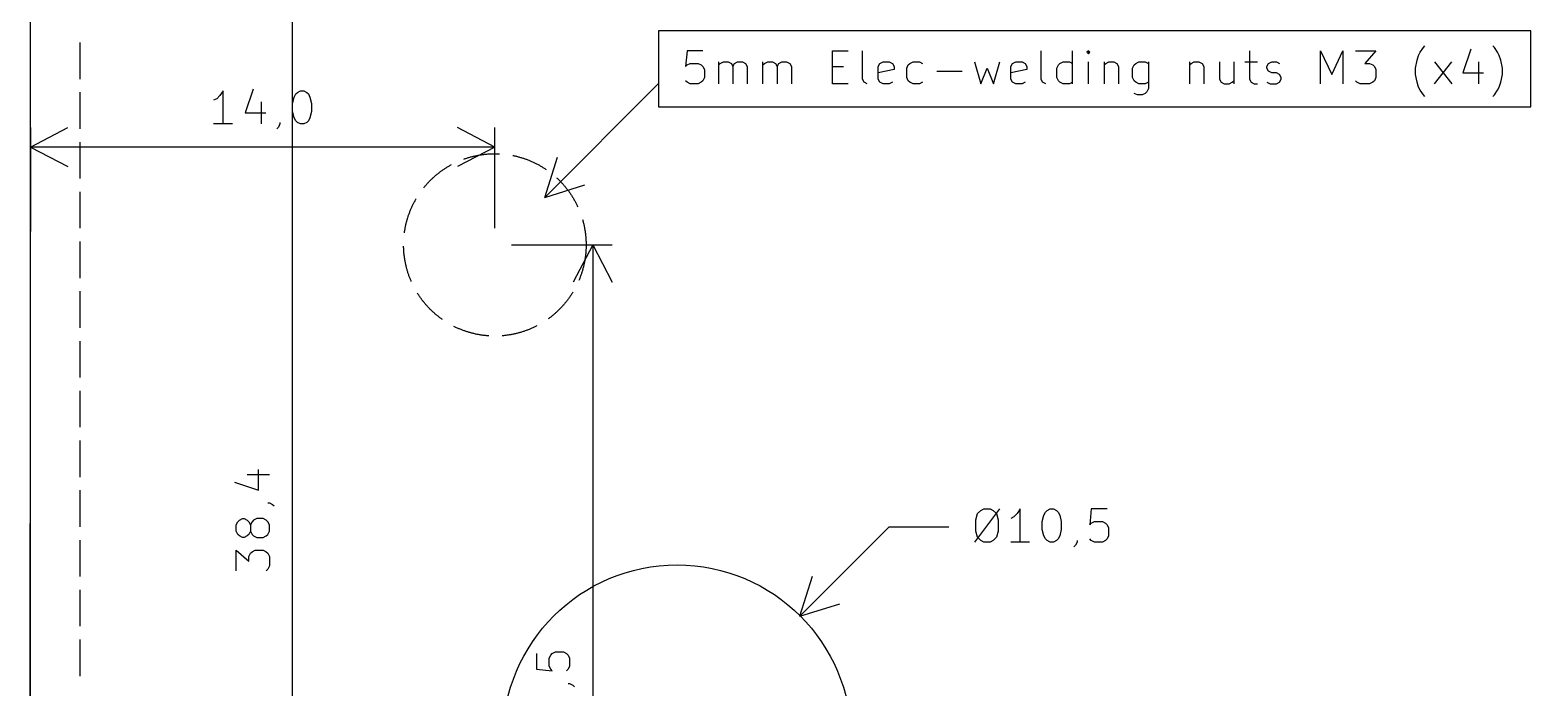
# Model space of a CAD drawing. Extents: x 111 to 500, y -217 to 4.
# Drawn here: x 171.29 to 216.53, y -152.16 to -132.32 of the extents above; entities that cross this region are included whole.
import ezdxf

# ---------------------------------------------------------------- set-up
doc = ezdxf.new("R2010")
doc.units = 0
doc.layers.add('BLACK', color=7, linetype='CONTINUOUS')

msp = doc.modelspace()

# ---------------------------------------------------------------- linework, layer by layer
at = {"layer": 'BLACK', "linetype": 'CONTINUOUS'}
for p, q in [((171.3, -162.3), (171.3, -52.3)), ((179.2, -166.3), (179.2, -127.9)), ((190.231189, -132.34175), (190.231189, -134.63825)), ((216.528811, -132.34175), (190.231189, -132.34175)), ((216.528811, -134.63825), (216.528811, -132.34175)), ((172.8, -133.8), (172.8, -132.7)), ((191.094284, -132.944819), (191.046665, -133.421009)), ((191.570474, -132.944819), (191.094284, -132.944819)), ((195.475236, -133.944819), (195.475236, -132.944819)), ((195.475236, -132.944819), (195.951426, -132.944819)), ((196.379998, -133.801961), (196.379998, -132.944819)), ((201.760951, -133.801961), (201.760951, -132.944819)), ((202.713332, -133.944819), (202.713332, -132.944819)), ((203.189523, -132.944819), (203.141904, -132.992438)), ((203.141904, -132.992438), (203.189523, -133.040057)), ((203.237142, -132.992438), (203.189523, -132.944819)), ((203.189523, -132.944819), (203.189523, -133.040057)), ((203.189523, -133.040057), (203.237142, -132.992438)), ((208.046666, -132.944819), (208.046666, -133.801961)), ((210.189524, -133.944819), (210.189524, -132.944819)), ((210.189524, -132.944819), (210.522857, -133.659104)), ((210.522857, -133.659104), (210.85619, -132.944819)), ((210.85619, -132.944819), (210.85619, -133.944819)), ((211.237143, -132.944819), (211.85619, -132.944819)), ((211.85619, -132.944819), (211.522857, -133.325771)), ((213.141905, -133.087676), (213.189524, -132.992438)), ((213.189524, -132.992438), (213.284762, -132.84958)), ((213.284762, -132.84958), (213.332381, -132.801961)), ((214.713334, -132.8972), (214.475239, -133.611485)), ((215.42762, -132.84958), (215.380001, -132.801961)), ((215.522858, -132.992438), (215.42762, -132.84958)), ((215.570477, -133.087676), (215.522858, -132.992438)), ((191.046665, -133.421009), (191.094284, -133.37339)), ((191.094284, -133.37339), (191.189522, -133.325771)), ((191.189522, -133.325771), (191.427617, -133.325771)), ((191.427617, -133.325771), (191.522855, -133.37339)), ((191.522855, -133.37339), (191.570474, -133.421009)), ((191.570474, -133.421009), (191.618093, -133.516247)), ((192.046665, -133.944819), (192.046665, -133.278152)), ((192.046665, -133.37339), (192.094284, -133.325771)), ((192.094284, -133.325771), (192.189522, -133.278152)), ((192.189522, -133.278152), (192.332379, -133.278152)), ((192.332379, -133.278152), (192.427617, -133.325771)), ((192.427617, -133.325771), (192.475236, -133.421009)), ((192.475236, -133.421009), (192.522855, -133.325771)), ((192.475236, -133.421009), (192.475236, -133.944819)), ((192.522855, -133.325771), (192.618093, -133.278152)), ((192.618093, -133.278152), (192.76095, -133.278152)), ((192.76095, -133.278152), (192.856189, -133.325771)), ((192.856189, -133.325771), (192.903808, -133.421009)), ((192.903808, -133.421009), (192.903808, -133.944819)), ((193.379998, -133.944819), (193.379998, -133.278152)), ((193.379998, -133.37339), (193.427617, -133.325771)), ((193.427617, -133.325771), (193.522855, -133.278152)), ((193.522855, -133.278152), (193.665712, -133.278152)), ((193.665712, -133.278152), (193.76095, -133.325771)), ((193.76095, -133.325771), (193.808569, -133.421009)), ((193.808569, -133.421009), (193.856188, -133.325771)), ((193.808569, -133.421009), (193.808569, -133.944819)), ((193.856188, -133.325771), (193.951426, -133.278152)), ((193.951426, -133.278152), (194.094283, -133.278152)), ((194.094283, -133.278152), (194.189522, -133.325771)), ((194.189522, -133.325771), (194.237141, -133.421009)), ((194.237141, -133.421009), (194.237141, -133.944819)), ((195.475236, -133.421009), (195.808569, -133.421009)), ((196.856189, -133.421009), (196.903808, -133.325771)), ((196.856189, -133.801961), (196.856189, -133.421009)), ((196.903808, -133.325771), (196.999046, -133.278152)), ((196.999046, -133.278152), (197.189522, -133.278152)), ((197.189522, -133.278152), (197.28476, -133.325771)), ((197.28476, -133.325771), (197.332379, -133.421009)), ((197.332379, -133.421009), (197.332379, -133.516247)), ((197.713332, -133.468628), (197.760951, -133.37339)), ((197.760951, -133.37339), (197.80857, -133.325771)), ((197.80857, -133.325771), (197.903808, -133.278152)), ((197.903808, -133.278152), (198.094284, -133.278152)), ((198.094284, -133.278152), (198.189522, -133.325771)), ((199.760951, -133.278152), (199.951427, -133.944819)), ((200.332379, -133.944819), (200.522855, -133.278152)), ((200.856189, -133.421009), (200.903808, -133.325771)), ((200.856189, -133.801961), (200.856189, -133.421009)), ((200.903808, -133.325771), (200.999046, -133.278152)), ((200.999046, -133.278152), (201.189522, -133.278152)), ((201.189522, -133.278152), (201.28476, -133.325771)), ((201.28476, -133.325771), (201.332379, -133.421009)), ((201.332379, -133.421009), (201.332379, -133.516247)), ((202.237142, -133.468628), (202.284761, -133.37339)), ((202.284761, -133.37339), (202.33238, -133.325771)), ((202.33238, -133.325771), (202.427618, -133.278152)), ((202.427618, -133.278152), (202.618094, -133.278152)), ((202.618094, -133.278152), (202.713332, -133.325771)), ((203.189523, -133.944819), (203.189523, -133.278152)), ((203.665713, -133.278152), (203.665713, -133.944819)), ((203.665713, -133.37339), (203.713332, -133.325771)), ((203.713332, -133.325771), (203.80857, -133.278152)), ((203.80857, -133.278152), (203.951427, -133.278152)), ((203.951427, -133.278152), (204.046665, -133.325771)), ((204.046665, -133.325771), (204.094284, -133.421009)), ((204.094284, -133.421009), (204.094284, -133.944819)), ((204.522856, -133.468628), (204.570475, -133.37339)), ((204.570475, -133.37339), (204.618094, -133.325771)), ((204.618094, -133.325771), (204.713332, -133.278152)), ((204.713332, -133.278152), (204.903808, -133.278152)), ((204.903808, -133.278152), (204.999046, -133.325771)), ((204.999046, -133.278152), (204.999046, -134.087676)), ((206.237142, -133.278152), (206.237142, -133.944819)), ((206.237142, -133.37339), (206.284761, -133.325771)), ((206.284761, -133.325771), (206.379999, -133.278152)), ((206.379999, -133.278152), (206.522856, -133.278152)), ((206.522856, -133.278152), (206.618094, -133.325771)), ((206.618094, -133.325771), (206.665713, -133.421009)), ((206.665713, -133.421009), (206.665713, -133.944819)), ((207.141904, -133.278152), (207.141904, -133.801961)), ((207.570475, -133.278152), (207.570475, -133.944819)), ((207.903809, -133.278152), (208.284761, -133.278152)), ((208.570476, -133.421009), (208.618095, -133.325771)), ((208.570476, -133.468628), (208.570476, -133.421009)), ((208.618095, -133.325771), (208.713333, -133.278152)), ((208.713333, -133.278152), (208.85619, -133.278152)), ((208.85619, -133.278152), (208.951428, -133.325771)), ((211.522857, -133.325771), (211.665714, -133.325771)), ((211.665714, -133.325771), (211.760952, -133.37339)), ((211.760952, -133.37339), (211.808571, -133.421009)), ((211.808571, -133.421009), (211.85619, -133.516247)), ((213.046667, -133.468628), (213.094286, -133.230533)), ((213.094286, -133.230533), (213.141905, -133.087676)), ((213.618096, -133.944819), (214.141905, -133.278152)), ((213.618096, -133.278152), (214.141905, -133.944819)), ((214.951429, -133.278152), (214.951429, -133.944819)), ((215.618096, -133.230533), (215.570477, -133.087676)), ((215.665715, -133.468628), (215.618096, -133.230533)), ((191.094284, -133.8972), (191.046665, -133.84958)), ((191.189522, -133.944819), (191.094284, -133.8972)), ((191.522855, -133.8972), (191.427617, -133.944819)), ((191.570474, -133.84958), (191.522855, -133.8972)), ((191.618093, -133.754342), (191.570474, -133.84958)), ((191.618093, -133.516247), (191.618093, -133.754342)), ((196.427617, -133.8972), (196.379998, -133.801961)), ((196.522855, -133.944819), (196.427617, -133.8972)), ((197.332379, -133.516247), (196.856189, -133.611485)), ((196.903808, -133.8972), (196.856189, -133.801961)), ((196.999046, -133.944819), (196.903808, -133.8972)), ((197.28476, -133.8972), (197.189522, -133.944819)), ((197.713332, -133.754342), (197.713332, -133.468628)), ((197.760951, -133.84958), (197.713332, -133.754342)), ((197.80857, -133.8972), (197.760951, -133.84958)), ((197.903808, -133.944819), (197.80857, -133.8972)), ((198.189522, -133.8972), (198.094284, -133.944819)), ((198.618094, -133.563866), (199.379999, -133.563866)), ((199.951427, -133.944819), (200.141903, -133.468628)), ((200.141903, -133.468628), (200.332379, -133.944819)), ((201.332379, -133.516247), (200.856189, -133.611485)), ((200.903808, -133.8972), (200.856189, -133.801961)), ((200.999046, -133.944819), (200.903808, -133.8972)), ((201.28476, -133.8972), (201.189522, -133.944819)), ((201.80857, -133.8972), (201.760951, -133.801961)), ((201.903808, -133.944819), (201.80857, -133.8972)), ((202.237142, -133.754342), (202.237142, -133.468628)), ((202.284761, -133.84958), (202.237142, -133.754342)), ((202.33238, -133.8972), (202.284761, -133.84958)), ((202.427618, -133.944819), (202.33238, -133.8972)), ((202.713332, -133.8972), (202.618094, -133.944819)), ((204.522856, -133.754342), (204.522856, -133.468628)), ((204.570475, -133.84958), (204.522856, -133.754342)), ((204.618094, -133.8972), (204.570475, -133.84958)), ((204.713332, -133.944819), (204.618094, -133.8972)), ((204.999046, -133.8972), (204.903808, -133.944819)), ((207.141904, -133.801961), (207.189523, -133.8972)), ((207.189523, -133.8972), (207.284761, -133.944819)), ((207.427618, -133.944819), (207.522856, -133.8972)), ((207.522856, -133.8972), (207.570475, -133.84958)), ((208.046666, -133.801961), (208.094285, -133.8972)), ((208.094285, -133.8972), (208.189523, -133.944819)), ((208.618095, -133.563866), (208.570476, -133.468628)), ((208.570476, -133.8972), (208.665714, -133.944819)), ((208.713333, -133.611485), (208.618095, -133.563866)), ((208.85619, -133.611485), (208.713333, -133.611485)), ((208.951428, -133.659104), (208.85619, -133.611485)), ((208.85619, -133.944819), (208.951428, -133.8972)), ((208.999047, -133.754342), (208.951428, -133.659104)), ((208.951428, -133.8972), (208.999047, -133.801961)), ((208.999047, -133.801961), (208.999047, -133.754342)), ((211.284762, -133.8972), (211.237143, -133.84958)), ((211.38, -133.944819), (211.284762, -133.8972)), ((211.760952, -133.8972), (211.665714, -133.944819)), ((211.808571, -133.84958), (211.760952, -133.8972)), ((211.85619, -133.754342), (211.808571, -133.84958)), ((211.85619, -133.516247), (211.85619, -133.754342)), ((213.046667, -133.659104), (213.046667, -133.468628)), ((213.094286, -133.8972), (213.046667, -133.659104)), ((213.141905, -134.040057), (213.094286, -133.8972)), ((214.475239, -133.611485), (215.094286, -133.611485)), ((215.570477, -134.040057), (215.618096, -133.8972)), ((215.618096, -133.8972), (215.665715, -133.659104)), ((215.665715, -133.659104), (215.665715, -133.468628)), ((172.8, -135.3), (172.8, -134.2)), ((177.014286, -134.297676), (176.919048, -134.392914)), ((177.109524, -134.154819), (177.014286, -134.297676)), ((177.109524, -135.154819), (177.109524, -134.154819)), ((178.014286, -134.1072), (177.776191, -134.821485)), ((179.204762, -134.535771), (179.252381, -134.345295)), ((179.252381, -134.345295), (179.3, -134.250057)), ((179.3, -134.250057), (179.347619, -134.202438)), ((179.347619, -134.202438), (179.442857, -134.154819)), ((179.442857, -134.154819), (179.538095, -134.154819)), ((179.538095, -134.154819), (179.633333, -134.202438)), ((179.633333, -134.202438), (179.680952, -134.250057)), ((179.680952, -134.250057), (179.728571, -134.345295)), ((179.728571, -134.345295), (179.77619, -134.535771)), ((186.803553, -137.366447), (190.231189, -133.938811)), ((191.427617, -133.944819), (191.189522, -133.944819)), ((195.951426, -133.944819), (195.475236, -133.944819)), ((197.189522, -133.944819), (196.999046, -133.944819)), ((198.094284, -133.944819), (197.903808, -133.944819)), ((201.189522, -133.944819), (200.999046, -133.944819)), ((202.618094, -133.944819), (202.427618, -133.944819)), ((204.665713, -134.278152), (204.570475, -134.230533)), ((204.80857, -134.278152), (204.665713, -134.278152)), ((204.903808, -133.944819), (204.713332, -133.944819)), ((204.903808, -134.230533), (204.80857, -134.278152)), ((204.951427, -134.182914), (204.903808, -134.230533)), ((204.999046, -134.087676), (204.951427, -134.182914)), ((207.284761, -133.944819), (207.427618, -133.944819)), ((208.189523, -133.944819), (208.284761, -133.944819)), ((208.665714, -133.944819), (208.85619, -133.944819)), ((211.665714, -133.944819), (211.38, -133.944819)), ((213.189524, -134.135295), (213.141905, -134.040057)), ((213.284762, -134.278152), (213.189524, -134.135295)), ((213.332381, -134.325771), (213.284762, -134.278152)), ((215.380001, -134.325771), (215.42762, -134.278152)), ((215.42762, -134.278152), (215.522858, -134.135295)), ((215.522858, -134.135295), (215.570477, -134.040057)), ((176.919048, -134.392914), (176.82381, -134.440533)), ((178.252381, -134.488152), (178.252381, -135.154819)), ((179.204762, -134.773866), (179.204762, -134.535771)), ((179.252381, -134.964342), (179.204762, -134.773866)), ((179.77619, -134.773866), (179.728571, -134.964342)), ((179.77619, -134.535771), (179.77619, -134.773866)), ((190.231189, -134.63825), (216.528811, -134.63825)), ((171.3, -135.85), (172.426504, -135.263579)), ((171.3, -135.26358), (171.3, -138.4)), ((177.395238, -135.154819), (176.82381, -135.154819)), ((177.776191, -134.821485), (178.395238, -134.821485)), ((178.776191, -135.250057), (178.728572, -135.297676)), ((178.82381, -135.154819), (178.776191, -135.250057)), ((178.82381, -135.1072), (178.82381, -135.154819)), ((179.3, -135.05958), (179.252381, -134.964342)), ((179.347619, -135.1072), (179.3, -135.05958)), ((179.442857, -135.154819), (179.347619, -135.1072)), ((179.538095, -135.154819), (179.442857, -135.154819)), ((179.633333, -135.1072), (179.538095, -135.154819)), ((179.680952, -135.05958), (179.633333, -135.1072)), ((179.728571, -134.964342), (179.680952, -135.05958)), ((185.3, -135.85), (184.173496, -135.263579)), ((185.3, -138.3), (185.3, -135.26358)), ((172.8, -136.8), (172.8, -135.7)), ((185.3, -135.85), (171.3, -135.85)), ((171.3, -135.85), (172.426504, -136.436421)), ((185.3, -135.85), (184.173496, -136.436421)), ((184.496802, -136.16991), (184.519784, -136.163001)), ((184.519784, -136.163001), (184.542825, -136.156293)), ((184.542825, -136.156293), (184.565925, -136.149786)), ((184.565925, -136.149786), (184.58908, -136.143481)), ((184.58908, -136.143481), (184.612289, -136.137378)), ((184.612289, -136.137378), (184.635551, -136.131478)), ((184.635551, -136.131478), (184.658863, -136.125782)), ((184.658863, -136.125782), (184.682224, -136.120289)), ((184.682224, -136.120289), (184.705632, -136.115)), ((184.705632, -136.115), (184.729085, -136.109915)), ((184.729085, -136.109915), (184.752582, -136.105035)), ((184.752582, -136.105035), (184.776121, -136.100361)), ((184.776121, -136.100361), (184.799699, -136.095892)), ((184.799699, -136.095892), (184.823316, -136.091629)), ((184.823316, -136.091629), (184.846969, -136.087573)), ((184.846969, -136.087573), (184.870656, -136.083722)), ((184.870656, -136.083722), (184.894376, -136.080079)), ((184.894376, -136.080079), (184.918127, -136.076643)), ((184.918127, -136.076643), (184.941907, -136.073414)), ((184.941907, -136.073414), (184.965714, -136.070393)), ((184.965714, -136.070393), (184.989547, -136.06758)), ((184.989547, -136.06758), (185.013403, -136.064975)), ((185.013403, -136.064975), (185.037282, -136.062578)), ((185.037282, -136.062578), (185.06118, -136.06039)), ((185.06118, -136.06039), (185.085096, -136.05841)), ((185.085096, -136.05841), (185.109029, -136.056639)), ((185.109029, -136.056639), (185.132976, -136.055077)), ((185.132976, -136.055077), (185.156936, -136.053724)), ((185.156936, -136.053724), (185.180907, -136.05258)), ((185.180907, -136.05258), (185.204887, -136.051645)), ((185.204887, -136.051645), (185.228874, -136.05092)), ((185.228874, -136.05092), (185.252867, -136.050404)), ((185.252867, -136.050404), (185.276863, -136.050097)), ((185.276863, -136.050097), (185.300861, -136.05)), ((185.300861, -136.05), (185.324859, -136.050112)), ((185.324859, -136.050112), (185.348855, -136.050434)), ((185.348855, -136.050434), (185.372848, -136.050965)), ((185.372848, -136.050965), (185.396834, -136.051705)), ((185.396834, -136.051705), (185.420814, -136.052655)), ((185.420814, -136.052655), (185.440869, -136.05361)), ((185.837449, -136.10303), (185.860964, -136.107822)), ((185.860964, -136.107822), (185.884436, -136.11282)), ((185.884436, -136.11282), (185.907863, -136.118023)), ((185.907863, -136.118023), (185.931244, -136.123429)), ((185.931244, -136.123429), (185.954577, -136.12904)), ((185.954577, -136.12904), (185.977861, -136.134854)), ((185.977861, -136.134854), (186.001092, -136.140871)), ((186.001092, -136.140871), (186.024271, -136.14709)), ((186.024271, -136.14709), (186.047394, -136.153511)), ((186.047394, -136.153511), (186.07046, -136.160134)), ((186.07046, -136.160134), (186.093468, -136.166958)), ((186.093468, -136.166958), (186.116415, -136.173983)), ((186.803553, -137.366447), (187.185449, -136.155226)), ((183.616999, -136.625142), (183.636042, -136.610538)), ((183.636042, -136.610538), (183.655211, -136.596101)), ((183.655211, -136.596101), (183.674506, -136.581832)), ((183.674506, -136.581832), (183.693925, -136.567731)), ((183.693925, -136.567731), (183.713466, -136.553801)), ((183.713466, -136.553801), (183.733128, -136.540041)), ((183.733128, -136.540041), (183.75291, -136.526454)), ((183.75291, -136.526454), (183.772809, -136.51304)), ((183.772809, -136.51304), (183.792824, -136.4998)), ((183.792824, -136.4998), (183.812954, -136.486735)), ((183.812954, -136.486735), (183.833198, -136.473846)), ((183.833198, -136.473846), (183.853553, -136.461135)), ((183.853553, -136.461135), (183.874018, -136.448601)), ((183.874018, -136.448601), (183.894592, -136.436247)), ((183.894592, -136.436247), (183.915273, -136.424073)), ((183.915273, -136.424073), (183.936059, -136.412079)), ((183.936059, -136.412079), (183.956949, -136.400268)), ((183.956949, -136.400268), (183.977942, -136.388639)), ((183.977942, -136.388639), (183.995582, -136.379051)), ((184.360254, -136.215551), (184.382843, -136.207448)), ((184.382843, -136.207448), (184.405502, -136.199544)), ((184.405502, -136.199544), (184.428229, -136.191837)), ((184.428229, -136.191837), (184.451023, -136.184329)), ((184.451023, -136.184329), (184.473881, -136.177019)), ((184.473881, -136.177019), (184.496802, -136.16991)), ((186.116415, -136.173983), (186.1393, -136.181207)), ((186.1393, -136.181207), (186.162121, -136.188631)), ((186.162121, -136.188631), (186.184876, -136.196254)), ((186.184876, -136.196254), (186.207564, -136.204075)), ((186.207564, -136.204075), (186.230183, -136.212094)), ((186.230183, -136.212094), (186.252731, -136.220309)), ((186.252731, -136.220309), (186.275207, -136.228722)), ((186.275207, -136.228722), (186.297608, -136.23733)), ((186.297608, -136.23733), (186.319933, -136.246133)), ((186.319933, -136.246133), (186.342181, -136.255131)), ((186.342181, -136.255131), (186.364349, -136.264322)), ((186.364349, -136.264322), (186.386436, -136.273707)), ((186.386436, -136.273707), (186.40844, -136.283284)), ((186.40844, -136.283284), (186.43036, -136.293053)), ((186.43036, -136.293053), (186.452194, -136.303012)), ((186.452194, -136.303012), (186.47394, -136.313162)), ((186.47394, -136.313162), (186.495597, -136.323501)), ((186.495597, -136.323501), (186.517163, -136.334029)), ((186.517163, -136.334029), (186.538636, -136.344744)), ((186.538636, -136.344744), (186.560015, -136.355647)), ((186.560015, -136.355647), (186.581297, -136.366735)), ((186.581297, -136.366735), (186.602483, -136.378009)), ((186.602483, -136.378009), (186.623569, -136.389468)), ((186.623569, -136.389468), (186.644554, -136.40111)), ((186.644554, -136.40111), (186.665437, -136.412934)), ((186.665437, -136.412934), (186.686215, -136.424941)), ((186.686215, -136.424941), (186.706889, -136.437128)), ((186.706889, -136.437128), (186.727455, -136.449495)), ((186.727455, -136.449495), (186.747912, -136.462041)), ((186.747912, -136.462041), (186.768259, -136.474766)), ((186.768259, -136.474766), (186.788495, -136.487667)), ((186.788495, -136.487667), (186.808617, -136.500745)), ((186.808617, -136.500745), (186.828624, -136.513997)), ((186.828624, -136.513997), (186.845273, -136.525218)), ((183.15579, -137.078123), (183.170897, -137.059477)), ((183.170897, -137.059477), (183.186167, -137.040963)), ((183.186167, -137.040963), (183.201598, -137.022584)), ((183.201598, -137.022584), (183.217188, -137.00434)), ((183.217188, -137.00434), (183.232938, -136.986232)), ((183.232938, -136.986232), (183.248844, -136.968263)), ((183.248844, -136.968263), (183.264907, -136.950433)), ((183.264907, -136.950433), (183.281125, -136.932745)), ((183.281125, -136.932745), (183.297496, -136.915198)), ((183.297496, -136.915198), (183.31402, -136.897795)), ((183.31402, -136.897795), (183.330696, -136.880536)), ((183.330696, -136.880536), (183.347521, -136.863424)), ((183.347521, -136.863424), (183.364495, -136.84646)), ((183.364495, -136.84646), (183.381616, -136.829644)), ((183.381616, -136.829644), (183.398884, -136.812978)), ((183.398884, -136.812978), (183.416296, -136.796463)), ((183.416296, -136.796463), (183.433851, -136.780102)), ((183.433851, -136.780102), (183.451549, -136.763893)), ((183.451549, -136.763893), (183.469388, -136.74784)), ((183.469388, -136.74784), (183.487366, -136.731944)), ((183.487366, -136.731944), (183.505482, -136.716204)), ((183.505482, -136.716204), (183.523734, -136.700624)), ((183.523734, -136.700624), (183.542122, -136.685203)), ((183.542122, -136.685203), (183.560644, -136.669943)), ((183.560644, -136.669943), (183.579298, -136.654846)), ((183.579298, -136.654846), (183.598084, -136.639912)), ((183.598084, -136.639912), (183.616999, -136.625142)), ((186.803553, -137.366447), (188.014774, -136.984551)), ((187.158667, -136.773215), (187.176283, -136.789512)), ((187.176283, -136.789512), (187.193756, -136.805962)), ((187.193756, -136.805962), (187.211085, -136.822564)), ((187.211085, -136.822564), (187.228268, -136.839316)), ((187.228268, -136.839316), (187.245305, -136.856218)), ((187.245305, -136.856218), (187.262193, -136.873268)), ((187.262193, -136.873268), (187.278932, -136.890464)), ((187.278932, -136.890464), (187.295521, -136.907806)), ((187.295521, -136.907806), (187.311957, -136.925292)), ((187.311957, -136.925292), (187.32824, -136.942921)), ((187.32824, -136.942921), (187.344369, -136.960691)), ((187.344369, -136.960691), (187.360342, -136.978601)), ((187.360342, -136.978601), (187.376158, -136.99665)), ((187.376158, -136.99665), (187.391816, -137.014837)), ((187.391816, -137.014837), (187.407314, -137.033159)), ((187.407314, -137.033159), (187.422652, -137.051616)), ((187.422652, -137.051616), (187.437829, -137.070206)), ((187.437829, -137.070206), (187.452843, -137.088928)), ((172.8, -138.3), (172.8, -137.2)), ((182.861019, -137.529618), (182.872197, -137.508383)), ((182.872197, -137.508383), (182.883561, -137.487246)), ((182.883561, -137.487246), (182.895109, -137.466209)), ((182.895109, -137.466209), (182.90684, -137.445273)), ((182.90684, -137.445273), (182.918753, -137.424441)), ((182.918753, -137.424441), (182.928859, -137.407092)), ((187.452843, -137.088928), (187.467692, -137.10778)), ((187.467692, -137.10778), (187.482377, -137.12676)), ((187.482377, -137.12676), (187.496895, -137.145869)), ((187.496895, -137.145869), (187.511247, -137.165103)), ((187.511247, -137.165103), (187.525429, -137.184462)), ((187.525429, -137.184462), (187.539443, -137.203944)), ((187.539443, -137.203944), (187.553286, -137.223547)), ((187.553286, -137.223547), (187.566957, -137.24327)), ((187.566957, -137.24327), (187.580455, -137.263112)), ((187.580455, -137.263112), (187.59378, -137.283071)), ((187.59378, -137.283071), (187.60693, -137.303146)), ((187.60693, -137.303146), (187.619905, -137.323334)), ((187.619905, -137.323334), (187.632703, -137.343635)), ((187.632703, -137.343635), (187.645323, -137.364047)), ((187.645323, -137.364047), (187.657764, -137.384568)), ((187.657764, -137.384568), (187.670026, -137.405197)), ((187.670026, -137.405197), (187.682108, -137.425933)), ((187.682108, -137.425933), (187.694008, -137.446772)), ((187.694008, -137.446772), (187.705726, -137.467715)), ((187.705726, -137.467715), (187.717261, -137.48876)), ((187.717261, -137.48876), (187.728611, -137.509904)), ((187.728611, -137.509904), (187.739777, -137.531146)), ((182.670351, -137.99536), (182.677473, -137.972443)), ((182.677473, -137.972443), (182.684794, -137.949589)), ((182.684794, -137.949589), (182.692315, -137.9268)), ((182.692315, -137.9268), (182.700034, -137.904077)), ((182.700034, -137.904077), (182.707952, -137.881422)), ((182.707952, -137.881422), (182.716066, -137.858838)), ((182.716066, -137.858838), (182.724378, -137.836325)), ((182.724378, -137.836325), (182.732885, -137.813885)), ((182.732885, -137.813885), (182.741589, -137.791521)), ((182.741589, -137.791521), (182.750486, -137.769233)), ((182.750486, -137.769233), (182.759579, -137.747024)), ((182.759579, -137.747024), (182.768864, -137.724895)), ((182.768864, -137.724895), (182.778342, -137.702848)), ((182.778342, -137.702848), (182.788013, -137.680884)), ((182.788013, -137.680884), (182.797874, -137.659006)), ((182.797874, -137.659006), (182.807927, -137.637214)), ((182.807927, -137.637214), (182.818169, -137.615511)), ((182.818169, -137.615511), (182.8286, -137.593899)), ((182.8286, -137.593899), (182.839219, -137.572378)), ((182.839219, -137.572378), (182.850025, -137.550951)), ((182.850025, -137.550951), (182.861019, -137.529618)), ((187.739777, -137.531146), (187.750757, -137.552486)), ((187.750757, -137.552486), (187.76155, -137.57392)), ((187.76155, -137.57392), (187.772155, -137.595447)), ((187.772155, -137.595447), (187.782573, -137.617066)), ((187.782573, -137.617066), (187.792801, -137.638776)), ((187.792801, -137.638776), (187.801213, -137.657006)), ((182.573611, -138.440412), (182.576853, -138.416634)), ((182.576853, -138.416634), (182.580302, -138.392885)), ((182.580302, -138.392885), (182.583958, -138.369167)), ((182.583958, -138.369167), (182.587821, -138.345482)), ((182.587821, -138.345482), (182.591891, -138.321831)), ((182.591891, -138.321831), (182.596167, -138.298217)), ((182.596167, -138.298217), (182.600649, -138.274641)), ((182.600649, -138.274641), (182.605336, -138.251105)), ((182.605336, -138.251105), (182.610228, -138.227611)), ((182.610228, -138.227611), (182.615326, -138.20416)), ((182.615326, -138.20416), (182.620628, -138.180755)), ((182.620628, -138.180755), (182.626134, -138.157397)), ((182.626134, -138.157397), (182.631843, -138.134088)), ((182.631843, -138.134088), (182.637756, -138.11083)), ((182.637756, -138.11083), (182.643871, -138.087624)), ((182.643871, -138.087624), (182.650189, -138.064472)), ((182.650189, -138.064472), (182.656708, -138.041376)), ((182.656708, -138.041376), (182.663429, -138.018338)), ((182.663429, -138.018338), (182.670351, -137.99536)), ((187.940468, -138.031607), (187.947073, -138.054679)), ((187.947073, -138.054679), (187.953476, -138.077807)), ((187.953476, -138.077807), (187.959678, -138.10099)), ((187.959678, -138.10099), (187.965676, -138.124226)), ((187.965676, -138.124226), (187.971472, -138.147514)), ((187.971472, -138.147514), (187.977064, -138.170852)), ((187.977064, -138.170852), (187.982453, -138.194237)), ((187.982453, -138.194237), (187.987637, -138.217669)), ((187.987637, -138.217669), (187.992616, -138.241145)), ((187.992616, -138.241145), (187.99739, -138.264663)), ((187.99739, -138.264663), (188.001959, -138.288223)), ((188.001959, -138.288223), (188.006322, -138.311821)), ((188.006322, -138.311821), (188.010479, -138.335456)), ((188.010479, -138.335456), (188.01443, -138.359127)), ((188.01443, -138.359127), (188.018174, -138.382831)), ((188.018174, -138.382831), (188.021711, -138.406567)), ((188.021711, -138.406567), (188.025041, -138.430334)), ((188.025041, -138.430334), (188.028163, -138.454128)), ((172.8, -139.8), (172.8, -138.7)), ((182.550643, -138.859453), (182.550282, -138.839378)), ((182.551266, -138.883443), (182.550643, -138.859453)), ((185.8, -138.8), (188.83642, -138.8)), ((188.25, -138.8), (187.663579, -139.926504)), ((188.028163, -138.454128), (188.031077, -138.477948)), ((188.031077, -138.477948), (188.033784, -138.501793)), ((188.033784, -138.501793), (188.036282, -138.525661)), ((188.036282, -138.525661), (188.038572, -138.54955)), ((188.038572, -138.54955), (188.040653, -138.573458)), ((188.040653, -138.573458), (188.042526, -138.597383)), ((188.042526, -138.597383), (188.044189, -138.621323)), ((188.044189, -138.621323), (188.045644, -138.645277)), ((188.045644, -138.645277), (188.04689, -138.669243)), ((188.04689, -138.669243), (188.047926, -138.693219)), ((188.047926, -138.693219), (188.048753, -138.717203)), ((188.049058, -138.871987), (188.048325, -138.895974)), ((188.048753, -138.717203), (188.049371, -138.741193)), ((188.049581, -138.847994), (188.049058, -138.871987)), ((188.049371, -138.741193), (188.04978, -138.765188)), ((188.049895, -138.823998), (188.049581, -138.847994)), ((188.04978, -138.765188), (188.049979, -138.789185)), ((188.05, -138.8), (188.049895, -138.823998)), ((188.049979, -138.789185), (188.05, -138.8)), ((188.25, -138.8), (188.25, -166.3)), ((188.25, -138.8), (188.836421, -139.926504)), ((182.552099, -138.907427), (182.551266, -138.883443)), ((182.553141, -138.931402), (182.552099, -138.907427)), ((182.554392, -138.955368), (182.553141, -138.931402)), ((182.555853, -138.979321), (182.554392, -138.955368)), ((182.557522, -139.003261), (182.555853, -138.979321)), ((182.5594, -139.027186), (182.557522, -139.003261)), ((182.561487, -139.051093), (182.5594, -139.027186)), ((182.563783, -139.074982), (182.561487, -139.051093)), ((182.566287, -139.098849), (182.563783, -139.074982)), ((182.568999, -139.122693), (182.566287, -139.098849)), ((182.571918, -139.146513), (182.568999, -139.122693)), ((182.575046, -139.170307), (182.571918, -139.146513)), ((182.578381, -139.194072), (182.575046, -139.170307)), ((182.581924, -139.217807), (182.578381, -139.194072)), ((182.585674, -139.241511), (182.581924, -139.217807)), ((182.58963, -139.265181), (182.585674, -139.241511)), ((182.593792, -139.288815), (182.58963, -139.265181)), ((182.598161, -139.312412), (182.593792, -139.288815)), ((182.602735, -139.33597), (182.598161, -139.312412)), ((187.999475, -139.324725), (187.994793, -139.348262)), ((188.003951, -139.301148), (187.999475, -139.324725)), ((188.008221, -139.277532), (188.003951, -139.301148)), ((188.012285, -139.253881), (188.008221, -139.277532)), ((188.016143, -139.230195), (188.012285, -139.253881)), ((188.019794, -139.206476), (188.016143, -139.230195)), ((188.023237, -139.182726), (188.019794, -139.206476)), ((188.026473, -139.158947), (188.023237, -139.182726)), ((188.029502, -139.135141), (188.026473, -139.158947)), ((188.032323, -139.111309), (188.029502, -139.135141)), ((188.034935, -139.087453), (188.032323, -139.111309)), ((188.03734, -139.063576), (188.034935, -139.087453)), ((188.039535, -139.039678), (188.03734, -139.063576)), ((188.041523, -139.015763), (188.039535, -139.039678)), ((188.043301, -138.99183), (188.041523, -139.015763)), ((188.044871, -138.967883), (188.043301, -138.99183)), ((188.046231, -138.943924), (188.044871, -138.967883)), ((188.047383, -138.919953), (188.046231, -138.943924)), ((188.048325, -138.895974), (188.047383, -138.919953)), ((182.607515, -139.359488), (182.602735, -139.33597)), ((182.6125, -139.382962), (182.607515, -139.359488)), ((182.61769, -139.406393), (182.6125, -139.382962)), ((182.623084, -139.429777), (182.61769, -139.406393)), ((182.628681, -139.453113), (182.623084, -139.429777)), ((182.634483, -139.4764), (182.628681, -139.453113)), ((182.640487, -139.499635), (182.634483, -139.4764)), ((182.646693, -139.522816), (182.640487, -139.499635)), ((182.653102, -139.545943), (182.646693, -139.522816)), ((182.659712, -139.569013), (182.653102, -139.545943)), ((182.666524, -139.592024), (182.659712, -139.569013)), ((182.673536, -139.614975), (182.666524, -139.592024)), ((182.680747, -139.637864), (182.673536, -139.614975)), ((182.688159, -139.660689), (182.680747, -139.637864)), ((182.695769, -139.683449), (182.688159, -139.660689)), ((182.703578, -139.706141), (182.695769, -139.683449)), ((182.711584, -139.728764), (182.703578, -139.706141)), ((182.719788, -139.751317), (182.711584, -139.728764)), ((182.728187, -139.773797), (182.719788, -139.751317)), ((182.736783, -139.796203), (182.728187, -139.773797)), ((187.867346, -139.785512), (187.858648, -139.807878)), ((187.875849, -139.76307), (187.867346, -139.785512)), ((187.884155, -139.740555), (187.875849, -139.76307)), ((187.892264, -139.717969), (187.884155, -139.740555)), ((187.900176, -139.695312), (187.892264, -139.717969)), ((187.90789, -139.672588), (187.900176, -139.695312)), ((187.915405, -139.649797), (187.90789, -139.672588)), ((187.922722, -139.626941), (187.915405, -139.649797)), ((187.929838, -139.604022), (187.922722, -139.626941)), ((187.936754, -139.581042), (187.929838, -139.604022)), ((187.94347, -139.558003), (187.936754, -139.581042)), ((187.949984, -139.534906), (187.94347, -139.558003)), ((187.956296, -139.511752), (187.949984, -139.534906)), ((187.962406, -139.488545), (187.956296, -139.511752)), ((187.968313, -139.465285), (187.962406, -139.488545)), ((187.974017, -139.441975), (187.968313, -139.465285)), ((187.979518, -139.418615), (187.974017, -139.441975)), ((187.984814, -139.395209), (187.979518, -139.418615)), ((187.989906, -139.371757), (187.984814, -139.395209)), ((187.994793, -139.348262), (187.989906, -139.371757)), ((172.8, -141.3), (172.8, -140.2)), ((182.745574, -139.818533), (182.736783, -139.796203)), ((182.75456, -139.840785), (182.745574, -139.818533)), ((182.763739, -139.862959), (182.75456, -139.840785)), ((182.773112, -139.885051), (182.763739, -139.862959)), ((182.782677, -139.907061), (182.773112, -139.885051)), ((187.650952, -140.226719), (187.638412, -140.24718)), ((187.840669, -139.852379), (187.832918, -139.8709)), ((187.849756, -139.830168), (187.840669, -139.852379)), ((187.858648, -139.807878), (187.849756, -139.830168)), ((182.980442, -140.277211), (182.969719, -140.260237)), ((182.993421, -140.297396), (182.980442, -140.277211)), ((183.006576, -140.317468), (182.993421, -140.297396)), ((183.019906, -140.337423), (183.006576, -140.317468)), ((183.033409, -140.357262), (183.019906, -140.337423)), ((183.047085, -140.376982), (183.033409, -140.357262)), ((183.060932, -140.396582), (183.047085, -140.376982)), ((183.07495, -140.416061), (183.060932, -140.396582)), ((183.089137, -140.435416), (183.07495, -140.416061)), ((183.103493, -140.454647), (183.089137, -140.435416)), ((183.118016, -140.473752), (183.103493, -140.454647)), ((183.132705, -140.49273), (183.118016, -140.473752)), ((183.147559, -140.511578), (183.132705, -140.49273)), ((183.162578, -140.530296), (183.147559, -140.511578)), ((183.177758, -140.548883), (183.162578, -140.530296)), ((183.193101, -140.567336), (183.177758, -140.548883)), ((183.208604, -140.585655), (183.193101, -140.567336)), ((183.224266, -140.603837), (183.208604, -140.585655)), ((183.240086, -140.621883), (183.224266, -140.603837)), ((183.256064, -140.639789), (183.240086, -140.621883)), ((183.272196, -140.657556), (183.256064, -140.639789)), ((183.288484, -140.67518), (183.272196, -140.657556)), ((183.304924, -140.692663), (183.288484, -140.67518)), ((183.321516, -140.710001), (183.304924, -140.692663)), ((187.302946, -140.684332), (187.286426, -140.701739)), ((187.319314, -140.666781), (187.302946, -140.684332)), ((187.335527, -140.649088), (187.319314, -140.666781)), ((187.351586, -140.631255), (187.335527, -140.649088)), ((187.367488, -140.613282), (187.351586, -140.631255)), ((187.383233, -140.595171), (187.367488, -140.613282)), ((187.39882, -140.576923), (187.383233, -140.595171)), ((187.414246, -140.55854), (187.39882, -140.576923)), ((187.429512, -140.540023), (187.414246, -140.55854)), ((187.444615, -140.521374), (187.429512, -140.540023)), ((187.459555, -140.502593), (187.444615, -140.521374)), ((187.47433, -140.483683), (187.459555, -140.502593)), ((187.48894, -140.464644), (187.47433, -140.483683)), ((187.503384, -140.445479), (187.48894, -140.464644)), ((187.517659, -140.426188), (187.503384, -140.445479)), ((187.531766, -140.406774), (187.517659, -140.426188)), ((187.545702, -140.387237), (187.531766, -140.406774)), ((187.559468, -140.36758), (187.545702, -140.387237)), ((187.573061, -140.347803), (187.559468, -140.36758)), ((187.586482, -140.327908), (187.573061, -140.347803)), ((187.599728, -140.307896), (187.586482, -140.327908)), ((187.612799, -140.28777), (187.599728, -140.307896)), ((187.625694, -140.267531), (187.612799, -140.28777)), ((187.638412, -140.24718), (187.625694, -140.267531)), ((183.338259, -140.727193), (183.321516, -140.710001)), ((183.355152, -140.744239), (183.338259, -140.727193)), ((183.372192, -140.761137), (183.355152, -140.744239)), ((183.38938, -140.777885), (183.372192, -140.761137)), ((183.406713, -140.794483), (183.38938, -140.777885)), ((183.42419, -140.810929), (183.406713, -140.794483)), ((183.441809, -140.827222), (183.42419, -140.810929)), ((183.459571, -140.84336), (183.441809, -140.827222)), ((183.477472, -140.859343), (183.459571, -140.84336)), ((183.495513, -140.875169), (183.477472, -140.859343)), ((183.51369, -140.890837), (183.495513, -140.875169)), ((183.532004, -140.906345), (183.51369, -140.890837)), ((183.550453, -140.921694), (183.532004, -140.906345)), ((183.569034, -140.93688), (183.550453, -140.921694)), ((183.587748, -140.951904), (183.569034, -140.93688)), ((183.606592, -140.966764), (183.587748, -140.951904)), ((183.625564, -140.981459), (183.606592, -140.966764)), ((183.644665, -140.995988), (183.625564, -140.981459)), ((183.663891, -141.01035), (183.644665, -140.995988)), ((183.683242, -141.024544), (183.663891, -141.01035)), ((183.702716, -141.038568), (183.683242, -141.024544)), ((183.722312, -141.052421), (183.702716, -141.038568)), ((186.926015, -141.017786), (186.90978, -141.029599)), ((186.945306, -141.003512), (186.926015, -141.017786)), ((186.964473, -140.989071), (186.945306, -141.003512)), ((186.983512, -140.974462), (186.964473, -140.989071)), ((187.002424, -140.959688), (186.983512, -140.974462)), ((187.021206, -140.94475), (187.002424, -140.959688)), ((187.039856, -140.929648), (187.021206, -140.94475)), ((187.058374, -140.914384), (187.039856, -140.929648)), ((187.076759, -140.898959), (187.058374, -140.914384)), ((187.095008, -140.883374), (187.076759, -140.898959)), ((187.11312, -140.86763), (187.095008, -140.883374)), ((187.131094, -140.851729), (187.11312, -140.86763)), ((187.148929, -140.835672), (187.131094, -140.851729)), ((187.166623, -140.81946), (187.148929, -140.835672)), ((187.184175, -140.803094), (187.166623, -140.81946)), ((187.201583, -140.786575), (187.184175, -140.803094)), ((187.218847, -140.769905), (187.201583, -140.786575)), ((187.235964, -140.753086), (187.218847, -140.769905)), ((187.252934, -140.736117), (187.235964, -140.753086)), ((187.269755, -140.719001), (187.252934, -140.736117)), ((187.286426, -140.701739), (187.269755, -140.719001)), ((184.083416, -141.266257), (184.065443, -141.257309)), ((184.104985, -141.27678), (184.083416, -141.266257)), ((184.126644, -141.287114), (184.104985, -141.27678)), ((184.148392, -141.297258), (184.126644, -141.287114)), ((184.170229, -141.307213), (184.148392, -141.297258)), ((184.192151, -141.316976), (184.170229, -141.307213)), ((184.214158, -141.326548), (184.192151, -141.316976)), ((184.236247, -141.335928), (184.214158, -141.326548)), ((184.258417, -141.345114), (184.236247, -141.335928)), ((184.280667, -141.354107), (184.258417, -141.345114)), ((184.302994, -141.362905), (184.280667, -141.354107)), ((184.325398, -141.371507), (184.302994, -141.362905)), ((184.347875, -141.379914), (184.325398, -141.371507)), ((184.370425, -141.388125), (184.347875, -141.379914)), ((184.393046, -141.396138), (184.370425, -141.388125)), ((184.415736, -141.403954), (184.393046, -141.396138)), ((184.438493, -141.411571), (184.415736, -141.403954)), ((184.461316, -141.41899), (184.438493, -141.411571)), ((184.484202, -141.426209), (184.461316, -141.41899)), ((184.507151, -141.433228), (184.484202, -141.426209)), ((184.53016, -141.440047), (184.507151, -141.433228)), ((184.553228, -141.446664), (184.53016, -141.440047)), ((184.576353, -141.45308), (184.553228, -141.446664)), ((184.599532, -141.459294), (184.576353, -141.45308)), ((184.622765, -141.465305), (184.599532, -141.459294)), ((184.64605, -141.471114), (184.622765, -141.465305)), ((184.669385, -141.476719), (184.64605, -141.471114)), ((184.692767, -141.48212), (184.669385, -141.476719)), ((184.716196, -141.487317), (184.692767, -141.48212)), ((184.739669, -141.492309), (184.716196, -141.487317)), ((184.763185, -141.497096), (184.739669, -141.492309)), ((184.786742, -141.501678), (184.763185, -141.497096)), ((184.810337, -141.506054), (184.786742, -141.501678)), ((184.833971, -141.510224), (184.810337, -141.506054)), ((184.857639, -141.514188), (184.833971, -141.510224)), ((184.881341, -141.517945), (184.857639, -141.514188)), ((184.905076, -141.521495), (184.881341, -141.517945)), ((184.92884, -141.524838), (184.905076, -141.521495)), ((184.952632, -141.527973), (184.92884, -141.524838)), ((184.976451, -141.5309), (184.952632, -141.527973)), ((185.000295, -141.53362), (184.976451, -141.5309)), ((185.024161, -141.536131), (185.000295, -141.53362)), ((185.048049, -141.538434), (185.024161, -141.536131)), ((185.071956, -141.540528), (185.048049, -141.538434)), ((185.09588, -141.542414), (185.071956, -141.540528)), ((185.119819, -141.544091), (185.09588, -141.542414)), ((185.539464, -141.539554), (185.519456, -141.541229)), ((185.563361, -141.53736), (185.539464, -141.539554)), ((185.587239, -141.534958), (185.563361, -141.53736)), ((185.611095, -141.532347), (185.587239, -141.534958)), ((185.634927, -141.529528), (185.611095, -141.532347)), ((185.658734, -141.526501), (185.634927, -141.529528)), ((185.682513, -141.523267), (185.658734, -141.526501)), ((185.706263, -141.519825), (185.682513, -141.523267)), ((185.729982, -141.516177), (185.706263, -141.519825)), ((185.753669, -141.512321), (185.729982, -141.516177)), ((185.77732, -141.508259), (185.753669, -141.512321)), ((185.800936, -141.50399), (185.77732, -141.508259)), ((185.824513, -141.499516), (185.800936, -141.50399)), ((185.848051, -141.494836), (185.824513, -141.499516)), ((185.871547, -141.489951), (185.848051, -141.494836)), ((185.894999, -141.484861), (185.871547, -141.489951)), ((185.918406, -141.479566), (185.894999, -141.484861)), ((185.941765, -141.474068), (185.918406, -141.479566)), ((185.965076, -141.468365), (185.941765, -141.474068)), ((185.988337, -141.46246), (185.965076, -141.468365)), ((186.011544, -141.456352), (185.988337, -141.46246)), ((186.034698, -141.450041), (186.011544, -141.456352)), ((186.057796, -141.443529), (186.034698, -141.450041)), ((186.080836, -141.436815), (186.057796, -141.443529)), ((186.103816, -141.429901), (186.080836, -141.436815)), ((186.126736, -141.422786), (186.103816, -141.429901)), ((186.149592, -141.415472), (186.126736, -141.422786)), ((186.172384, -141.407958), (186.149592, -141.415472)), ((186.195109, -141.400246), (186.172384, -141.407958)), ((186.217766, -141.392336), (186.195109, -141.400246)), ((186.240353, -141.384228), (186.217766, -141.392336)), ((186.262869, -141.375924), (186.240353, -141.384228)), ((186.285311, -141.367423), (186.262869, -141.375924)), ((186.307678, -141.358727), (186.285311, -141.367423)), ((186.329968, -141.349836), (186.307678, -141.358727)), ((186.35218, -141.340751), (186.329968, -141.349836)), ((186.374312, -141.331472), (186.35218, -141.340751)), ((186.396362, -141.322001), (186.374312, -141.331472)), ((186.418329, -141.312338), (186.396362, -141.322001)), ((186.44021, -141.302483), (186.418329, -141.312338)), ((186.462005, -141.292437), (186.44021, -141.302483)), ((186.483711, -141.282202), (186.462005, -141.292437)), ((186.505327, -141.271778), (186.483711, -141.282202)), ((186.526851, -141.261166), (186.505327, -141.271778)), ((186.548282, -141.250366), (186.526851, -141.261166)), ((186.569618, -141.239379), (186.548282, -141.250366)), ((172.8, -142.8), (172.8, -141.7)), ((172.8, -144.3), (172.8, -143.2)), ((172.8, -145.8), (172.8, -144.7)), ((178.171485, -146.195237), (178.171485, -145.57619)), ((177.4572, -145.957142), (178.171485, -146.195237)), ((177.838152, -145.719047), (178.504819, -145.719047)), ((172.8, -147.3), (172.8, -146.2)), ((178.4572, -146.576189), (178.504819, -146.576189)), ((178.504819, -146.576189), (178.600057, -146.623808)), ((178.600057, -146.623808), (178.647676, -146.671427)), ((200.514285, -146.760742), (199.752381, -147.760742)), ((199.8, -147.094075), (199.847619, -146.903599)), ((199.847619, -146.903599), (199.942857, -146.808361)), ((199.942857, -146.808361), (200.038095, -146.760742)), ((200.038095, -146.760742), (200.228571, -146.760742)), ((200.228571, -146.760742), (200.323809, -146.808361)), ((200.323809, -146.808361), (200.419047, -146.903599)), ((200.419047, -146.903599), (200.466666, -147.094075)), ((200.942857, -146.998837), (200.847619, -147.046456)), ((201.038095, -146.903599), (200.942857, -146.998837)), ((201.133333, -146.760742), (201.038095, -146.903599)), ((201.133333, -147.760742), (201.133333, -146.760742)), ((201.8, -147.141694), (201.847619, -146.951218)), ((201.847619, -146.951218), (201.895238, -146.85598)), ((201.895238, -146.85598), (201.942857, -146.808361)), ((201.942857, -146.808361), (202.038095, -146.760742)), ((202.038095, -146.760742), (202.133333, -146.760742)), ((202.133333, -146.760742), (202.228571, -146.808361)), ((202.228571, -146.808361), (202.27619, -146.85598)), ((202.27619, -146.85598), (202.323809, -146.951218)), ((202.323809, -146.951218), (202.371428, -147.141694)), ((203.27619, -146.760742), (203.228571, -147.236932)), ((203.75238, -146.760742), (203.27619, -146.760742)), ((171.29, -177.51642), (171.29, -147.2)), ((177.504819, -147.242856), (177.552438, -147.147618)), ((177.504819, -147.433332), (177.504819, -147.242856)), ((177.552438, -147.52857), (177.504819, -147.433332)), ((177.552438, -147.147618), (177.600057, -147.099999)), ((177.600057, -147.099999), (177.695295, -147.05238)), ((177.695295, -147.05238), (177.742914, -147.05238)), ((177.742914, -147.05238), (177.838152, -147.099999)), ((177.838152, -147.099999), (177.885771, -147.147618)), ((177.885771, -147.147618), (177.93339, -147.242856)), ((177.93339, -147.433332), (177.885771, -147.52857)), ((177.981009, -147.147618), (177.93339, -147.242856)), ((177.93339, -147.242856), (177.93339, -147.433332)), ((177.93339, -147.433332), (177.981009, -147.52857)), ((178.028628, -147.099999), (177.981009, -147.147618)), ((178.123866, -147.05238), (178.028628, -147.099999)), ((178.314342, -147.05238), (178.123866, -147.05238)), ((178.40958, -147.099999), (178.314342, -147.05238)), ((178.4572, -147.147618), (178.40958, -147.099999)), ((178.504819, -147.242856), (178.4572, -147.147618)), ((178.4572, -147.52857), (178.504819, -147.433332)), ((178.504819, -147.433332), (178.504819, -147.242856)), ((194.49, -150), (197.184077, -147.305923)), ((197.184077, -147.305923), (198.984524, -147.305923)), ((199.8, -147.427408), (199.8, -147.094075)), ((199.847619, -147.617884), (199.8, -147.427408)), ((200.466666, -147.427408), (200.419047, -147.617884)), ((200.466666, -147.094075), (200.466666, -147.427408)), ((201.8, -147.379789), (201.8, -147.141694)), ((201.847619, -147.570265), (201.8, -147.379789)), ((202.371428, -147.379789), (202.323809, -147.570265)), ((202.371428, -147.141694), (202.371428, -147.379789)), ((203.228571, -147.236932), (203.27619, -147.189313)), ((203.27619, -147.189313), (203.371428, -147.141694)), ((203.371428, -147.141694), (203.609523, -147.141694)), ((203.609523, -147.141694), (203.704761, -147.189313)), ((203.704761, -147.189313), (203.75238, -147.236932)), ((203.75238, -147.236932), (203.799999, -147.33217)), ((203.799999, -147.33217), (203.799999, -147.570265)), ((172.8, -148.8), (172.8, -147.7)), ((177.600057, -147.576189), (177.552438, -147.52857)), ((177.695295, -147.623808), (177.600057, -147.576189)), ((177.742914, -147.623808), (177.695295, -147.623808)), ((177.838152, -147.576189), (177.742914, -147.623808)), ((177.885771, -147.52857), (177.838152, -147.576189)), ((177.981009, -147.52857), (178.028628, -147.576189)), ((178.028628, -147.576189), (178.123866, -147.623808)), ((178.123866, -147.623808), (178.314342, -147.623808)), ((178.314342, -147.623808), (178.40958, -147.576189)), ((178.40958, -147.576189), (178.4572, -147.52857)), ((199.942857, -147.713123), (199.847619, -147.617884)), ((200.038095, -147.760742), (199.942857, -147.713123)), ((200.228571, -147.760742), (200.038095, -147.760742)), ((200.323809, -147.713123), (200.228571, -147.760742)), ((200.419047, -147.617884), (200.323809, -147.713123)), ((201.419047, -147.760742), (200.847619, -147.760742)), ((201.895238, -147.665503), (201.847619, -147.570265)), ((201.942857, -147.713123), (201.895238, -147.665503)), ((202.038095, -147.760742), (201.942857, -147.713123)), ((202.133333, -147.760742), (202.038095, -147.760742)), ((202.228571, -147.713123), (202.133333, -147.760742)), ((202.27619, -147.665503), (202.228571, -147.713123)), ((202.323809, -147.570265), (202.27619, -147.665503)), ((202.8, -147.85598), (202.752381, -147.903599)), ((202.847619, -147.760742), (202.8, -147.85598)), ((202.847619, -147.713123), (202.847619, -147.760742)), ((203.27619, -147.713123), (203.228571, -147.665503)), ((203.371428, -147.760742), (203.27619, -147.713123)), ((203.609523, -147.760742), (203.371428, -147.760742)), ((203.704761, -147.713123), (203.609523, -147.760742)), ((203.75238, -147.665503), (203.704761, -147.713123)), ((203.799999, -147.570265), (203.75238, -147.665503)), ((177.504819, -148.623808), (177.504819, -148.004761)), ((177.504819, -148.004761), (177.885771, -148.338094)), ((177.885771, -148.195237), (177.93339, -148.099999)), ((177.885771, -148.338094), (177.885771, -148.195237)), ((177.93339, -148.099999), (177.981009, -148.05238)), ((177.981009, -148.05238), (178.076247, -148.004761)), ((178.076247, -148.004761), (178.314342, -148.004761)), ((178.314342, -148.004761), (178.40958, -148.05238)), ((178.40958, -148.05238), (178.4572, -148.099999)), ((178.4572, -148.099999), (178.504819, -148.195237)), ((178.504819, -148.195237), (178.504819, -148.480951)), ((178.4572, -148.576189), (178.40958, -148.623808)), ((178.504819, -148.480951), (178.4572, -148.576189)), ((194.49, -150), (194.871896, -148.788779)), ((172.8, -150.3), (172.8, -149.2)), ((194.49, -150), (195.701221, -149.618104)), ((172.8, -151.8), (172.8, -150.7)), ((187.031009, -151.121428), (187.126247, -151.073809)), ((187.126247, -151.073809), (187.364342, -151.073809)), ((187.364342, -151.073809), (187.45958, -151.121428)), ((186.554819, -151.121428), (186.554819, -151.597618)), ((186.935771, -151.264285), (186.98339, -151.169047)), ((186.935771, -151.50238), (186.935771, -151.264285)), ((186.98339, -151.597618), (186.935771, -151.50238)), ((186.98339, -151.169047), (187.031009, -151.121428)), ((187.45958, -151.121428), (187.5072, -151.169047)), ((187.5072, -151.169047), (187.554819, -151.264285)), ((187.554819, -151.50238), (187.5072, -151.597618)), ((187.554819, -151.264285), (187.554819, -151.50238)), ((186.554819, -151.597618), (187.031009, -151.645237)), ((187.031009, -151.645237), (186.98339, -151.597618)), ((187.5072, -151.597618), (187.45958, -151.645237)), ((187.5072, -152.026189), (187.554819, -152.026189)), ((187.554819, -152.026189), (187.650057, -152.073808)), ((187.650057, -152.073808), (187.697676, -152.121427))]:
    msp.add_line(p, q, dxfattribs=at)
at = {"layer": 'BLACK'}
msp.add_circle((190.79, -153.7), 5.25, dxfattribs=at)

doc.saveas('drawing.dxf')
